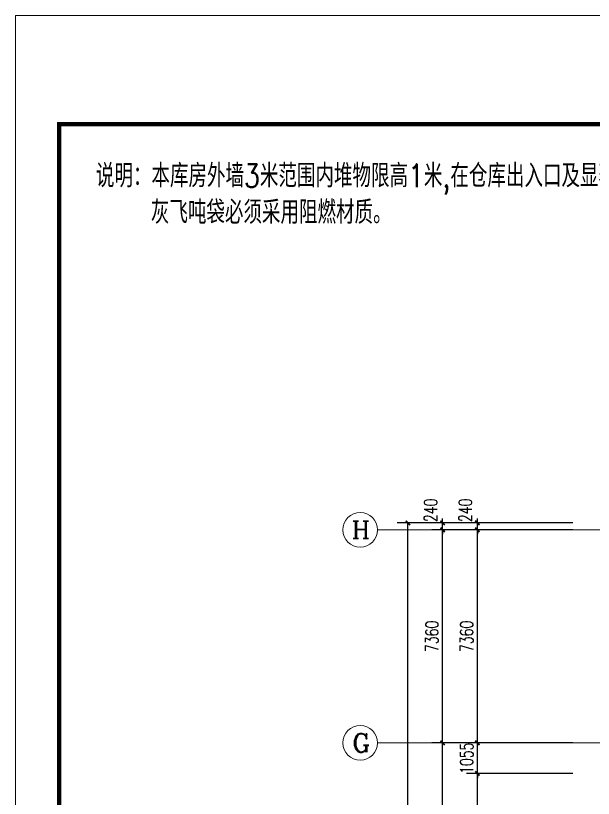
# Model space of a CAD drawing. Header units: inches. Extents: x -3733042 to -3643265, y 623859 to 997713.
# Drawn here: x -3732365 to -3712399, y 851875 to 878913 of the extents above; entities that cross this region are included whole.
import ezdxf

# ---------------------------------------------------------------- set-up
doc = ezdxf.new("R2010")
doc.units = ezdxf.units.IN
doc.header["$LTSCALE"] = 1000
doc.header["$MEASUREMENT"] = 0
doc.linetypes.add('DOTE', pattern=[2.42, 2, -0.2, 0.02, -0.2])
doc.layers.get('0').update_dxf_attribs({"lineweight": 18})
for name, color, linetype, lineweight in [('AXIS', 30, 'Continuous', 18), ('AXIS_TEXT', 7, 'Continuous', 18), ('DOTE', 14, 'DOTE', 18), ('PUB_TEXT', 7, 'Continuous', 18), ('PUB_TITLE', 153, 'Continuous', 18)]:
    doc.layers.add(name, color=color, linetype=linetype, lineweight=lineweight)
doc.styles.add('_HZTXT', font='simplex.shx', dxfattribs={"width": 0.8, "bigfont": 'hztxt.shx'})
doc.styles.add('_TCH_AXIS', font='complex.shx', dxfattribs={"bigfont": 'gbcbig.shx'})
doc.styles.add('_TCH_DIM_T3', font='simplex.shx', dxfattribs={"width": 0.705882, "bigfont": 'gbcbig.shx'})
doc.styles.add('COMPLEX', font='complex.shx')
doc.dimstyles.new('_TCH_ARCH&&150', dxfattribs={"dimtxt": 446.25, "dimasz": 150, "dimexe": 375, "dimexo": 450, "dimgap": 150, "dimtad": 1, "dimdec": 0, "dimzin": 0, "dimdsep": 46, "dimtxsty": '_TCH_DIM_T3', "dimblk": 'ARCHTICK', "dimcen": 0.09, "dimdle": 300, "dimclrt": 7, "dimazin": 2, "dimtfac": 1, "dimtdec": 0, "dimtix": 1, "dimtmove": 2, "dimatfit": 3, "dimfxl": 1, "dimtolj": 1, "dimarcsym": 0})

# ---------------------------------------------------------------- blocks, each defined once
blk = doc.blocks.new('_ArchTick_2')
at = {"color": 0, "linetype": 'ByBlock'}
blk.add_lwpolyline([(-0.5, -0.5, 0.4, 0.4, 0), (0.5, 0.5, 0.4, 0.4, 0)], format="xyseb", dxfattribs=at)
blk = doc.blocks.new('*X210')
at = {"layer": 'AXIS', "color": 0, "lineweight": -2, "transparency": 16777216}
for p, q in [((-3713107, 852735), (-3716782, 852735)), ((-3716407, 847485), (-3716407, 852735)), ((-3713107, 847485), (-3716782, 847485))]:
    blk.add_line(p, q, dxfattribs=at)
at = {"layer": 'AXIS', "color": 0, "lineweight": -2, "transparency": 16777216, "xscale": 150, "yscale": 150, "zscale": 150}
for p, rotation in [((-3716407, 852735), 90), ((-3716407, 847485), 270)]:
    blk.add_blockref('_ArchTick_2', p, dxfattribs=dict(at, rotation=rotation))
at = {"layer": 'AXIS', "color": 7, "transparency": 16777216, "insert": (-3716780, 850110), "char_height": 446.2, "width": 1575, "attachment_point": 5, "rotation": 90, "style": '_TCH_DIM_T3'}
blk.add_mtext('5250', dxfattribs=at)
blk = doc.blocks.new('_ARCHTICK')
at = {"color": 0, "linetype": 'ByBlock', "const_width": 0.4}
blk.add_lwpolyline([(-0.5, -0.5), (0.5, 0.5)], dxfattribs=at)
blk = doc.blocks.new('*X211')
at = {"layer": 'AXIS', "color": 0, "lineweight": -2, "transparency": 16777216}
for p, q in [((-3716407, 853790), (-3716407, 853940)), ((-3713107, 853790), (-3716782, 853790)), ((-3716407, 852735), (-3716407, 853790)), ((-3713107, 852735), (-3716782, 852735)), ((-3716407, 852735), (-3716407, 852585))]:
    blk.add_line(p, q, dxfattribs=at)
at = {"layer": 'AXIS', "color": 0, "lineweight": -2, "transparency": 16777216, "xscale": 150, "yscale": 150, "zscale": 150}
for p, rotation in [((-3716407, 853790), 270), ((-3716407, 852735), 90)]:
    blk.add_blockref('_ArchTick_2', p, dxfattribs=dict(at, rotation=rotation))
at = {"layer": 'AXIS', "color": 7, "transparency": 16777216, "insert": (-3716780, 853263), "char_height": 446.2, "width": 1440, "attachment_point": 5, "rotation": 90, "style": '_TCH_DIM_T3'}
blk.add_mtext('1055', dxfattribs=at)
blk = doc.blocks.new('*X212')
at = {"layer": 'AXIS', "color": 0, "lineweight": -2, "transparency": 16777216}
for p, q in [((-3713107, 861150), (-3716782, 861150)), ((-3716407, 853790), (-3716407, 861150)), ((-3713107, 853790), (-3716782, 853790))]:
    blk.add_line(p, q, dxfattribs=at)
at = {"layer": 'AXIS', "color": 0, "lineweight": -2, "transparency": 16777216, "xscale": 150, "yscale": 150, "zscale": 150}
for p, rotation in [((-3716407, 861150), 90), ((-3716407, 853790), 270)]:
    blk.add_blockref('_ArchTick_2', p, dxfattribs=dict(at, rotation=rotation))
at = {"layer": 'AXIS', "color": 7, "transparency": 16777216, "insert": (-3716780, 857470), "char_height": 446.2, "width": 1620, "attachment_point": 5, "rotation": 90, "style": '_TCH_DIM_T3'}
blk.add_mtext('7360', dxfattribs=at)
blk = doc.blocks.new('*X213')
at = {"layer": 'AXIS', "color": 0, "lineweight": -2, "transparency": 16777216}
for p, q in [((-3716407, 861390), (-3716407, 861540)), ((-3713107, 861390), (-3716782, 861390)), ((-3716407, 861150), (-3716407, 861390)), ((-3713107, 861150), (-3716782, 861150)), ((-3716407, 861150), (-3716407, 861000))]:
    blk.add_line(p, q, dxfattribs=at)
at = {"layer": 'AXIS', "color": 0, "lineweight": -2, "transparency": 16777216, "xscale": 150, "yscale": 150, "zscale": 150}
for p, rotation in [((-3716407, 861390), 270), ((-3716407, 861150), 90)]:
    blk.add_blockref('_ArchTick_2', p, dxfattribs=dict(at, rotation=rotation))
at = {"layer": 'AXIS', "color": 7, "transparency": 16777216, "insert": (-3716819, 861824), "char_height": 446.2, "width": 1215, "attachment_point": 5, "rotation": 90, "style": '_TCH_DIM_T3'}
blk.add_mtext('240', dxfattribs=at)
blk = doc.blocks.new('*X410')
at = {"layer": 'AXIS', "color": 0, "lineweight": -2, "transparency": 16777216}
for p, q in [((-3714307, 853790), (-3717982, 853790)), ((-3717607, 846430), (-3717607, 853790)), ((-3714307, 846430), (-3717982, 846430))]:
    blk.add_line(p, q, dxfattribs=at)
at = {"layer": 'AXIS', "color": 0, "lineweight": -2, "transparency": 16777216, "xscale": 150, "yscale": 150, "zscale": 150}
for p, rotation in [((-3717607, 853790), 90), ((-3717607, 846430), 270)]:
    blk.add_blockref('_ArchTick_2', p, dxfattribs=dict(at, rotation=rotation))
at = {"layer": 'AXIS', "color": 7, "transparency": 16777216, "insert": (-3717980, 850110), "char_height": 446.2, "width": 1620, "attachment_point": 5, "rotation": 90, "style": '_TCH_DIM_T3'}
blk.add_mtext('7360', dxfattribs=at)
blk = doc.blocks.new('*X411')
at = {"layer": 'AXIS', "color": 0, "lineweight": -2, "transparency": 16777216}
for p, q in [((-3714307, 861150), (-3717982, 861150)), ((-3717607, 853790), (-3717607, 861150)), ((-3714307, 853790), (-3717982, 853790))]:
    blk.add_line(p, q, dxfattribs=at)
at = {"layer": 'AXIS', "color": 0, "lineweight": -2, "transparency": 16777216, "xscale": 150, "yscale": 150, "zscale": 150}
for p, rotation in [((-3717607, 861150), 90), ((-3717607, 853790), 270)]:
    blk.add_blockref('_ArchTick_2', p, dxfattribs=dict(at, rotation=rotation))
at = {"layer": 'AXIS', "color": 7, "transparency": 16777216, "insert": (-3717980, 857470), "char_height": 446.2, "width": 1620, "attachment_point": 5, "rotation": 90, "style": '_TCH_DIM_T3'}
blk.add_mtext('7360', dxfattribs=at)
blk = doc.blocks.new('*X412')
at = {"layer": 'AXIS', "color": 0, "lineweight": -2, "transparency": 16777216}
for p, q in [((-3717607, 861390), (-3717607, 861540)), ((-3714307, 861390), (-3717982, 861390)), ((-3717607, 861150), (-3717607, 861390)), ((-3714307, 861150), (-3717982, 861150)), ((-3717607, 861150), (-3717607, 861000))]:
    blk.add_line(p, q, dxfattribs=at)
at = {"layer": 'AXIS', "color": 0, "lineweight": -2, "transparency": 16777216, "xscale": 150, "yscale": 150, "zscale": 150}
for p, rotation in [((-3717607, 861390), 270), ((-3717607, 861150), 90)]:
    blk.add_blockref('_ArchTick_2', p, dxfattribs=dict(at, rotation=rotation))
at = {"layer": 'AXIS', "color": 7, "transparency": 16777216, "insert": (-3718019, 861824), "char_height": 446.2, "width": 1215, "attachment_point": 5, "rotation": 90, "style": '_TCH_DIM_T3'}
blk.add_mtext('240', dxfattribs=at)
blk = doc.blocks.new('*X413')
at = {"layer": 'AXIS', "color": 0, "lineweight": -2, "transparency": 16777216}
for p, q in [((-3714757, 861390), (-3719182, 861390)), ((-3718807, 809390), (-3718807, 861390)), ((-3714757, 809390), (-3719182, 809390))]:
    blk.add_line(p, q, dxfattribs=at)
at = {"layer": 'AXIS', "color": 0, "lineweight": -2, "transparency": 16777216, "xscale": 150, "yscale": 150, "zscale": 150}
for p, rotation in [((-3718807, 861390), 90), ((-3718807, 809390), 270)]:
    blk.add_blockref('_ArchTick_2', p, dxfattribs=dict(at, rotation=rotation))
at = {"layer": 'AXIS', "color": 7, "transparency": 16777216, "insert": (-3719180, 835390), "char_height": 446.2, "width": 2070, "attachment_point": 5, "rotation": 90, "style": '_TCH_DIM_T3'}
blk.add_mtext('52000', dxfattribs=at)
blk = doc.blocks.new('_AXISO')
blk.add_circle((0, 0), 0.5)
at = {"layer": 'AXIS_TEXT', "style": 'COMPLEX', "width": 1.04167}
blk.add_attdef('A', (-0.25, -0.28), '', height=0.56, dxfattribs=at)

msp = doc.modelspace()

# ---------------------------------------------------------------- linework, layer by layer
at = {"layer": 'AXIS'}
for p, q in [((-3713856.5, 861150.1), (-3719856.5, 861150.1)), ((-3713856.5, 853790.1), (-3719856.5, 853790.1))]:
    msp.add_line(p, q, dxfattribs=at)
at = {"layer": 'DOTE'}
for p, q in [((-3690060.9, 861150.1), (-3713856.5, 861150.1)), ((-3690060.3, 853790.1), (-3713855.9, 853790.1))]:
    msp.add_line(p, q, dxfattribs=at)
at = {"layer": 'PUB_TITLE'}
msp.add_lwpolyline([(-3732364.6, 789812.6), (-3669364.6, 789812.6), (-3669364.6, 878912.6), (-3732364.6, 878912.6)], close=True, dxfattribs=at)
msp.add_lwpolyline([(-3730864.6, 791312.6, 150, 150, 0), (-3670864.6, 791312.6, 150, 150, 0), (-3670864.6, 875162.6, 150, 150, 0), (-3730864.6, 875162.6, 150, 150, 0)], format="xyseb", close=True, dxfattribs=at)

# ---------------------------------------------------------------- block references
at = {"layer": 'AXIS'}
ref = msp.add_blockref('_AXISO', (-3720456.5, 861150.1), dxfattribs=dict(at, xscale=1200, yscale=1200, zscale=1200))
ref.add_attrib('A', 'H', (-3720746.2, 860846), dxfattribs={"layer": 'AXIS_TEXT', "height": 608.3, "style": '_TCH_AXIS'})
ref = msp.add_blockref('_AXISO', (-3720456.5, 853790.1), dxfattribs=dict(at, xscale=1200, yscale=1200, zscale=1200))
ref.add_attrib('A', 'G', (-3720729.9, 853471.3), dxfattribs={"layer": 'AXIS_TEXT', "height": 637.8, "style": '_TCH_AXIS'})

# ---------------------------------------------------------------- texts
at = {"layer": 'PUB_TEXT', "style": '_HZTXT', "width": 0.8}
for s, p in [('说明：本库房外墙3米范围内堆物限高1米,在仓库出入口及显著位置标出。', (-3729591.7, 872982.4)), ('灰飞吨袋必须采用阻燃材质。', (-3727691.4, 871720.3))]:
    msp.add_text(s, height=800, dxfattribs=at).set_placement(p)

# ---------------------------------------------------------------- dimensions: what is measured, and where the dimension line sits
at = {"layer": 'AXIS'}
for base, p1, p2, picture, middle in [((-3717606.5, 861390.1), (-3713856.5, 861150.1), (-3713856.5, 861390.1), '*X412', (-3718019, 861823.6)), ((-3716406.5, 861390.1), (-3712656.5, 861150.1), (-3712656.5, 861390.1), '*X213', (-3716819, 861823.6))]:
    dim = msp.add_linear_dim(base=base, p1=p1, p2=p2, angle=90, dimstyle='_TCH_ARCH&&150', override={"dimsah": 1, "dimtzin": 0}, dxfattribs=at)
    dim.commit()
    dim.dimension.update_dxf_attribs({"geometry": picture, "text_midpoint": middle, "dimtype": 160})
for base, p1, p2, picture, middle in [((-3718806.5, 861390.1), (-3714306.5, 809390.1), (-3714306.5, 861390.1), '*X413', (-3719179.6, 835390.1)), ((-3717606.5, 861150.1), (-3713856.5, 853790.1), (-3713856.5, 861150.1), '*X411', (-3717979.6, 857470.1)), ((-3716406.5, 861150.1), (-3712656.5, 853790.1), (-3712656.5, 861150.1), '*X212', (-3716779.6, 857470.1)), ((-3717606.5, 853790.1), (-3713856.5, 846430.1), (-3713856.5, 853790.1), '*X410', (-3717979.6, 850110.1)), ((-3716406.5, 853790.1), (-3712656.5, 852735.1), (-3712656.5, 853790.1), '*X211', (-3716779.6, 853262.6)), ((-3716406.5, 852735.1), (-3712656.5, 847485.1), (-3712656.5, 852735.1), '*X210', (-3716779.6, 850110.1))]:
    dim = msp.add_linear_dim(base=base, p1=p1, p2=p2, angle=90, dimstyle='_TCH_ARCH&&150', override={"dimsah": 1, "dimtzin": 0}, dxfattribs=at)
    dim.commit()
    dim.dimension.update_dxf_attribs({"geometry": picture, "text_midpoint": middle})

doc.saveas('drawing.dxf')
